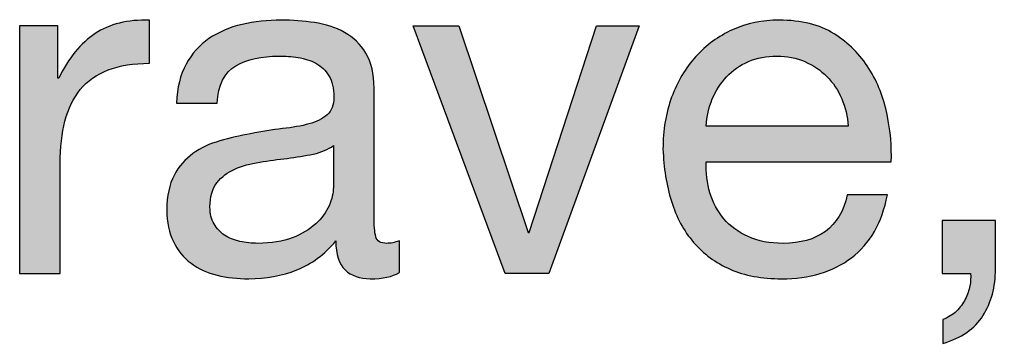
# Paper-space layout 'A2mask' of a CAD drawing. Extents: x 0 to 564, y 0 to 393.
# Drawn here: x 484.78 to 490.67, y 44.76 to 46.71 of the extents above; entities that cross this region are included whole.
import ezdxf
from ezdxf.enums import TextEntityAlignment as Align

# ---------------------------------------------------------------- set-up
doc = ezdxf.new("R2010")
doc.units = 0
doc.layers.get('0').update_dxf_attribs({"linetype": 'CONTINUOUS'})
doc.layers.get('Defpoints').update_dxf_attribs({"linetype": 'CONTINUOUS'})
doc.layers.add('JPP_Mask', color=7, linetype='CONTINUOUS')
doc.styles.add('JPP', font='arial.ttf')

# ---------------------------------------------------------------- blocks, each defined once
blk = doc.blocks.new('A2mask')
at = {"true_color": 0x004a91}
h = blk.add_hatch(color=154, dxfattribs=at)
edge = h.paths.add_edge_path()
edge.add_spline(control_points=[(485.0558, 46.0973), (485.075, 46.1714), (485.1059, 46.2343), (485.1479, 46.2863)], knot_values=[7, 7, 7, 7, 8, 8, 8, 8], degree=3, periodic=0)
edge.add_spline(control_points=[(485.1479, 46.2863), (485.1903, 46.3382), (485.246, 46.3776), (485.3153, 46.4045)], knot_values=[6, 6, 6, 6, 7, 7, 7, 7], degree=3, periodic=0)
edge.add_spline(control_points=[(485.3153, 46.4045), (485.3845, 46.4315), (485.468, 46.4449), (485.5661, 46.4449)], knot_values=[5, 5, 5, 5, 6, 6, 6, 6], degree=3, periodic=0)
edge.add_spline(control_points=[(485.5661, 46.4449), (485.5661, 46.4449), (485.5661, 46.7045), (485.5661, 46.7045), (485.4336, 46.7083), (485.3239, 46.6815), (485.2374, 46.6237)], knot_values=[3, 3, 3, 3, 4, 4, 4, 5, 5, 5, 5], degree=3, periodic=0)
edge.add_spline(control_points=[(485.2374, 46.6237), (485.1509, 46.566), (485.0777, 46.4767), (485.0184, 46.3554)], knot_values=[2, 2, 2, 2, 3, 3, 3, 3], degree=3, periodic=0)
edge.add_spline(control_points=[(485.0124, 46.3554), (485.0124, 46.3554), (485.0124, 46.434), (485.0124, 46.5127)], knot_values=[0.5, 0.5, 0.5, 0.5, 1, 1, 1, 1], degree=3, periodic=0)
edge.add_spline(control_points=[(485.0124, 46.5127), (485.0124, 46.5913), (485.0124, 46.6699), (485.0124, 46.6699), (485.0124, 46.6699), (484.998, 46.6699), (484.9764, 46.6699)], knot_values=[12.749965, 12.749965, 12.749965, 12.749965, 13.249965, 13.249965, 13.249965, 13.5, 13.5, 13.5, 13.5], degree=3, periodic=0)
edge.add_spline(control_points=[(484.9764, 46.6699), (484.9547, 46.6699), (484.9259, 46.6699), (484.8971, 46.6699)], knot_values=[12.49997, 12.49997, 12.49997, 12.49997, 12.749965, 12.749965, 12.749965, 12.749965], degree=3, periodic=0)
edge.add_spline(control_points=[(484.8971, 46.6699), (484.8827, 46.6699), (484.8683, 46.6699), (484.8548, 46.6699)], knot_values=[12.374973, 12.374973, 12.374973, 12.374973, 12.49997, 12.49997, 12.49997, 12.49997], degree=3, periodic=0)
edge.add_spline(control_points=[(484.8548, 46.6699), (484.8412, 46.6699), (484.8286, 46.6699), (484.8178, 46.6699)], knot_values=[12.249975, 12.249975, 12.249975, 12.249975, 12.374973, 12.374973, 12.374973, 12.374973], degree=3, periodic=0)
edge.add_spline(control_points=[(484.8178, 46.6699), (484.8124, 46.6699), (484.8075, 46.6699), (484.8031, 46.6699)], knot_values=[12.187476, 12.187476, 12.187476, 12.187476, 12.249975, 12.249975, 12.249975, 12.249975], degree=3, periodic=0)
edge.add_spline(control_points=[(484.7818, 46.6699), (484.7818, 46.6699), (484.7818, 46.6699), (484.7818, 46.6699), (484.7818, 46.6699), (484.7818, 46.6699), (484.7818, 46.6699)], knot_values=[11.99998, 11.99998, 11.99998, 11.99998, 12.001425, 12.001425, 12.001425, 12.001445, 12.001445, 12.001445, 12.001445], degree=3, periodic=0)
edge.add_spline(control_points=[(484.7818, 46.6699), (484.7818, 46.6699), (484.7818, 46.2971), (484.7818, 45.9243)], knot_values=[11.49999, 11.49999, 11.49999, 11.49999, 11.99998, 11.99998, 11.99998, 11.99998], degree=3, periodic=0)
edge.add_spline(control_points=[(484.7818, 45.9243), (484.7818, 45.5516), (484.7818, 45.1788), (484.7818, 45.1788), (484.7818, 45.1788), (484.7818, 45.1788), (484.7818, 45.1788)], knot_values=[10.999023, 10.999023, 10.999023, 10.999023, 11.499013, 11.499013, 11.499013, 11.49999, 11.49999, 11.49999, 11.49999], degree=3, periodic=0)
edge.add_spline(control_points=[(484.7923, 45.1788), (484.7957, 45.1788), (484.7997, 45.1788), (484.8044, 45.1788)], knot_values=[10.812504, 10.812504, 10.812504, 10.812504, 10.875002, 10.875002, 10.875002, 10.875002], degree=3, periodic=0)
edge.add_spline(control_points=[(484.8044, 45.1788), (484.8091, 45.1788), (484.8144, 45.1788), (484.8201, 45.1788)], knot_values=[10.750005, 10.750005, 10.750005, 10.750005, 10.812504, 10.812504, 10.812504, 10.812504], degree=3, periodic=0)
edge.add_spline(control_points=[(484.8201, 45.1788), (484.8316, 45.1788), (484.845, 45.1788), (484.8594, 45.1788)], knot_values=[10.625008, 10.625008, 10.625008, 10.625008, 10.750005, 10.750005, 10.750005, 10.750005], degree=3, periodic=0)
edge.add_spline(control_points=[(484.8594, 45.1788), (484.8737, 45.1788), (484.8891, 45.1788), (484.9044, 45.1788)], knot_values=[10.50001, 10.50001, 10.50001, 10.50001, 10.625008, 10.625008, 10.625008, 10.625008], degree=3, periodic=0)
edge.add_spline(control_points=[(484.9044, 45.1788), (484.935, 45.1788), (484.9657, 45.1788), (484.9887, 45.1788)], knot_values=[10.250015, 10.250015, 10.250015, 10.250015, 10.50001, 10.50001, 10.50001, 10.50001], degree=3, periodic=0)
edge.add_spline(control_points=[(484.9887, 45.1788), (485.0117, 45.1788), (485.027, 45.1788), (485.027, 45.1788), (485.027, 45.1788), (485.027, 45.1788), (485.027, 45.1788)], knot_values=[9.999532, 9.999532, 9.999532, 9.999532, 10.249547, 10.249547, 10.249547, 10.250015, 10.250015, 10.250015, 10.250015], degree=3, periodic=0)
edge.add_spline(control_points=[(485.027, 45.1863), (485.027, 45.1887), (485.027, 45.1917), (485.027, 45.1952)], knot_values=[9.906272, 9.906272, 9.906272, 9.906272, 9.937521, 9.937521, 9.937521, 9.937521], degree=3, periodic=0)
edge.add_spline(control_points=[(485.027, 45.1952), (485.027, 45.1987), (485.027, 45.2028), (485.027, 45.2073)], knot_values=[9.875022, 9.875022, 9.875022, 9.875022, 9.906272, 9.906272, 9.906272, 9.906272], degree=3, periodic=0)
edge.add_spline(control_points=[(485.027, 45.2073), (485.027, 45.2164), (485.027, 45.2274), (485.027, 45.24)], knot_values=[9.812524, 9.812524, 9.812524, 9.812524, 9.875022, 9.875022, 9.875022, 9.875022], degree=3, periodic=0)
edge.add_spline(control_points=[(485.027, 45.24), (485.027, 45.2526), (485.027, 45.2669), (485.027, 45.2824)], knot_values=[9.750025, 9.750025, 9.750025, 9.750025, 9.812524, 9.812524, 9.812524, 9.812524], degree=3, periodic=0)
edge.add_spline(control_points=[(485.027, 45.2824), (485.027, 45.3135), (485.027, 45.3498), (485.027, 45.3887)], knot_values=[9.625027, 9.625027, 9.625027, 9.625027, 9.750025, 9.750025, 9.750025, 9.750025], degree=3, periodic=0)
edge.add_spline(control_points=[(485.027, 45.3887), (485.027, 45.4275), (485.027, 45.469), (485.027, 45.5105)], knot_values=[9.50003, 9.50003, 9.50003, 9.50003, 9.625027, 9.625027, 9.625027, 9.625027], degree=3, periodic=0)
edge.add_spline(control_points=[(485.027, 45.5105), (485.027, 45.5934), (485.027, 45.6763), (485.027, 45.7385)], knot_values=[9.250035, 9.250035, 9.250035, 9.250035, 9.50003, 9.50003, 9.50003, 9.50003], degree=3, periodic=0)
edge.add_spline(control_points=[(485.027, 45.7385), (485.027, 45.8007), (485.027, 45.8422), (485.027, 45.8422), (485.027, 45.9383), (485.0366, 46.0234), (485.0558, 46.0973)], knot_values=[8, 8, 8, 8, 8.250035, 8.250035, 8.250035, 9.250035, 9.250035, 9.250035, 9.250035], degree=3, periodic=0)
h = blk.add_hatch(color=154, dxfattribs=at)
edge = h.paths.add_edge_path(flags=16)
edge.add_spline(control_points=[(486.5529, 45.8983), (486.5028, 45.8877), (486.4505, 45.8791), (486.3955, 45.8725), (486.3408, 45.8657), (486.2855, 45.8581), (486.2298, 45.8493), (486.1741, 45.8407), (486.1241, 45.8268), (486.0797, 45.8075), (486.0356, 45.7883), (485.9995, 45.7608), (485.9717, 45.7254), (485.9438, 45.6897), (485.9299, 45.6412), (485.9299, 45.5797), (485.9299, 45.5393), (485.9379, 45.5052), (485.9544, 45.4774), (485.9707, 45.4494), (485.9919, 45.4268), (486.0177, 45.4096), (486.0439, 45.3922), (486.0744, 45.3798), (486.1102, 45.372), (486.1456, 45.3644), (486.1817, 45.3606), (486.2182, 45.3606), (486.299, 45.3606), (486.3683, 45.3715), (486.426, 45.3937), (486.4836, 45.4157), (486.5307, 45.4437), (486.5671, 45.4774), (486.6036, 45.511), (486.6307, 45.5474), (486.648, 45.5869), (486.6652, 45.6263), (486.6738, 45.6634), (486.6738, 45.6979), (486.6738, 45.6979), (486.6738, 45.9489), (486.6738, 45.9489), (486.643, 45.9258), (486.6029, 45.9089), (486.5529, 45.8983)], knot_values=[0, 0, 0, 0, 1, 1, 1, 2, 2, 2, 3, 3, 3, 4, 4, 4, 5, 5, 5, 6, 6, 6, 7, 7, 7, 8, 8, 8, 9, 9, 9, 10, 10, 10, 11, 11, 11, 12, 12, 12, 13, 13, 13, 14, 14, 14, 15, 15, 15, 15], degree=3, periodic=0)
edge = h.paths.add_edge_path()
edge.add_spline(control_points=[(486.8961, 45.1472), (486.8325, 45.1472), (486.7822, 45.1649), (486.7447, 45.2005), (486.7069, 45.236), (486.6884, 45.2941), (486.6884, 45.375), (486.6211, 45.2941), (486.5426, 45.236), (486.4531, 45.2005), (486.364, 45.1649), (486.2672, 45.1472), (486.1635, 45.1472), (486.0963, 45.1472), (486.0326, 45.1543), (485.973, 45.1687), (485.9134, 45.1831), (485.861, 45.2071), (485.8159, 45.2408), (485.7705, 45.2744), (485.7351, 45.3176), (485.7092, 45.3707), (485.6834, 45.4235), (485.6701, 45.4875), (485.6701, 45.5623), (485.6701, 45.647), (485.6847, 45.7163), (485.7135, 45.7701), (485.7424, 45.8238), (485.7802, 45.8677), (485.8275, 45.9013), (485.8746, 45.9349), (485.9283, 45.9605), (485.9889, 45.9777), (486.0495, 45.9949), (486.1115, 46.0095), (486.1751, 46.0209), (486.2424, 46.0344), (486.3063, 46.0445), (486.3666, 46.0513), (486.4273, 46.0579), (486.4806, 46.0675), (486.5267, 46.0801), (486.5731, 46.0925), (486.6095, 46.1109), (486.6364, 46.1349), (486.6632, 46.1589), (486.6768, 46.1941), (486.6768, 46.2401), (486.6768, 46.294), (486.6668, 46.3372), (486.6466, 46.37), (486.6264, 46.4027), (486.6002, 46.4277), (486.5688, 46.4449), (486.537, 46.4623), (486.5012, 46.4737), (486.4621, 46.4795), (486.4226, 46.4853), (486.3835, 46.4881), (486.3451, 46.4881), (486.2414, 46.4881), (486.1549, 46.4684), (486.0857, 46.429), (486.0164, 46.3896), (485.979, 46.3152), (485.973, 46.2055), (485.973, 46.2055), (485.7278, 46.2055), (485.7278, 46.2055), (485.7318, 46.2978), (485.751, 46.3756), (485.7858, 46.4391), (485.8202, 46.5026), (485.8663, 46.5541), (485.924, 46.5935), (485.9816, 46.6328), (486.0482, 46.6613), (486.1231, 46.6785), (486.198, 46.6959), (486.2768, 46.7045), (486.3597, 46.7045), (486.4269, 46.7045), (486.4935, 46.6997), (486.5602, 46.6901), (486.6264, 46.6805), (486.6864, 46.6608), (486.7404, 46.631), (486.7941, 46.6011), (486.8372, 46.5592), (486.87, 46.5055), (486.9028, 46.4517), (486.919, 46.3814), (486.919, 46.295), (486.919, 46.295), (486.919, 45.5277), (486.919, 45.5277), (486.919, 45.4701), (486.9223, 45.4278), (486.9293, 45.4008), (486.9359, 45.374), (486.9584, 45.3606), (486.9969, 45.3606), (487.0181, 45.3606), (487.0429, 45.3654), (487.0718, 45.375), (487.0718, 45.375), (487.0718, 45.1846), (487.0718, 45.1846), (487.0297, 45.1596), (486.971, 45.1472), (486.8961, 45.1472)], knot_values=[0, 0, 0, 0, 1, 1, 1, 2, 2, 2, 3, 3, 3, 4, 4, 4, 5, 5, 5, 6, 6, 6, 7, 7, 7, 8, 8, 8, 9, 9, 9, 10, 10, 10, 11, 11, 11, 12, 12, 12, 13, 13, 13, 14, 14, 14, 15, 15, 15, 16, 16, 16, 17, 17, 17, 18, 18, 18, 19, 19, 19, 20, 20, 20, 21, 21, 21, 22, 22, 22, 23, 23, 23, 24, 24, 24, 25, 25, 25, 26, 26, 26, 27, 27, 27, 28, 28, 28, 29, 29, 29, 30, 30, 30, 31, 31, 31, 32, 32, 32, 33, 33, 33, 34, 34, 34, 35, 35, 35, 36, 36, 36, 37, 37, 37, 37], degree=3, periodic=0)
blk.add_hatch(color=154, dxfattribs=at).paths.add_polyline_path([(488.5168, 46.6699), (488.26, 46.6699), (487.8506, 45.4183), (487.4296, 46.6699), (487.1556, 46.6699), (487.7093, 45.1788), (487.9717, 45.1788)])
h = blk.add_hatch(color=154, dxfattribs=at)
edge = h.paths.add_edge_path()
edge.add_spline(control_points=[(489.7974, 45.2739), (489.9088, 45.3586), (489.981, 45.4845), (490.0138, 45.6518)], knot_values=[21, 21, 21, 21, 22, 22, 22, 22], degree=3, periodic=0)
edge.add_spline(control_points=[(490.0138, 45.6518), (490.0138, 45.6518), (489.7713, 45.6518), (489.7713, 45.6518), (489.7501, 45.5537), (489.7067, 45.4807), (489.6401, 45.4326)], knot_values=[19, 19, 19, 19, 20, 20, 20, 21, 21, 21, 21], degree=3, periodic=0)
edge.add_spline(control_points=[(489.6401, 45.4326), (489.5738, 45.3846), (489.4886, 45.3606), (489.3849, 45.3606)], knot_values=[18, 18, 18, 18, 19, 19, 19, 19], degree=3, periodic=0)
edge.add_spline(control_points=[(489.3849, 45.3606), (489.3041, 45.3606), (489.2338, 45.374), (489.1745, 45.4008)], knot_values=[17, 17, 17, 17, 18, 18, 18, 18], degree=3, periodic=0)
edge.add_spline(control_points=[(489.1745, 45.4008), (489.1149, 45.4278), (489.0658, 45.4638), (489.0274, 45.509), (488.989, 45.5542), (488.9611, 45.6061), (488.9436, 45.6647)], knot_values=[15, 15, 15, 15, 16, 16, 16, 17, 17, 17, 17], degree=3, periodic=0)
edge.add_spline(control_points=[(488.9436, 45.6647), (488.9263, 45.7234), (488.9187, 45.7853), (488.9207, 45.8508)], knot_values=[14, 14, 14, 14, 15, 15, 15, 15], degree=3, periodic=0)
edge.add_spline(control_points=[(488.9207, 45.8508), (488.9207, 45.8508), (490.0367, 45.8508), (490.0367, 45.8508), (490.0407, 45.9411), (490.0324, 46.0363), (490.0122, 46.1362)], knot_values=[12, 12, 12, 12, 13, 13, 13, 14, 14, 14, 14], degree=3, periodic=0)
edge.add_spline(control_points=[(490.0122, 46.1362), (489.992, 46.2363), (489.9555, 46.3286), (489.9025, 46.4133)], knot_values=[11, 11, 11, 11, 12, 12, 12, 12], degree=3, periodic=0)
edge.add_spline(control_points=[(489.9025, 46.4133), (489.8498, 46.4977), (489.7796, 46.5675), (489.6921, 46.6223)], knot_values=[10, 10, 10, 10, 11, 11, 11, 11], degree=3, periodic=0)
edge.add_spline(control_points=[(489.6921, 46.6223), (489.6046, 46.677), (489.4946, 46.7045), (489.3617, 46.7045)], knot_values=[9, 9, 9, 9, 10, 10, 10, 10], degree=3, periodic=0)
edge.add_spline(control_points=[(489.3617, 46.7045), (489.26, 46.7045), (489.1662, 46.6853), (489.0807, 46.6469)], knot_values=[8, 8, 8, 8, 9, 9, 9, 9], degree=3, periodic=0)
edge.add_spline(control_points=[(489.0807, 46.6469), (488.9952, 46.6083), (488.921, 46.5546), (488.8587, 46.4853)], knot_values=[7, 7, 7, 7, 8, 8, 8, 8], degree=3, periodic=0)
edge.add_spline(control_points=[(488.8587, 46.4853), (488.7961, 46.4161), (488.7474, 46.3344), (488.7129, 46.2401), (488.6785, 46.1459), (488.6609, 46.0421), (488.6609, 45.9287)], knot_values=[5, 5, 5, 5, 6, 6, 6, 7, 7, 7, 7], degree=3, periodic=0)
edge.add_spline(control_points=[(488.6609, 45.9287), (488.6649, 45.8152), (488.6818, 45.7105), (488.7116, 45.6144)], knot_values=[4, 4, 4, 4, 5, 5, 5, 5], degree=3, periodic=0)
edge.add_spline(control_points=[(488.7116, 45.6144), (488.7414, 45.5181), (488.7858, 45.4354), (488.8455, 45.3664)], knot_values=[3, 3, 3, 3, 4, 4, 4, 4], degree=3, periodic=0)
edge.add_spline(control_points=[(488.8455, 45.3664), (488.9051, 45.2971), (488.9787, 45.2433), (489.0662, 45.2048), (489.1536, 45.1664), (489.257, 45.1472), (489.3763, 45.1472)], knot_values=[1, 1, 1, 1, 2, 2, 2, 3, 3, 3, 3], degree=3, periodic=0)
edge.add_spline(control_points=[(489.3763, 45.1472), (489.5453, 45.1472), (489.6858, 45.1894), (489.7974, 45.2739)], knot_values=[0, 0, 0, 0, 1, 1, 1, 1], degree=3, periodic=0)
edge = h.paths.add_edge_path(flags=16)
edge.add_spline(control_points=[(489.7772, 46.0672), (489.7772, 46.0672), (488.9207, 46.0672), (488.9207, 46.0672), (488.9243, 46.1248), (488.9369, 46.1792), (488.9581, 46.23)], knot_values=[6, 6, 6, 6, 7, 7, 7, 8, 8, 8, 8], degree=3, periodic=0)
edge.add_spline(control_points=[(488.9581, 46.23), (488.9793, 46.281), (489.0082, 46.3256), (489.0446, 46.3642)], knot_values=[5, 5, 5, 5, 6, 6, 6, 6], degree=3, periodic=0)
edge.add_spline(control_points=[(489.0446, 46.3642), (489.0811, 46.4027), (489.1248, 46.4328), (489.1758, 46.455)], knot_values=[4, 4, 4, 4, 5, 5, 5, 5], degree=3, periodic=0)
edge.add_spline(control_points=[(489.1758, 46.455), (489.2269, 46.477), (489.2839, 46.4881), (489.3475, 46.4881)], knot_values=[3, 3, 3, 3, 4, 4, 4, 4], degree=3, periodic=0)
edge.add_spline(control_points=[(489.3475, 46.4881), (489.4091, 46.4881), (489.4651, 46.477), (489.5161, 46.455)], knot_values=[2, 2, 2, 2, 3, 3, 3, 3], degree=3, periodic=0)
edge.add_spline(control_points=[(489.5161, 46.455), (489.5672, 46.4328), (489.6112, 46.4031), (489.6487, 46.3655)], knot_values=[1, 1, 1, 1, 2, 2, 2, 2], degree=3, periodic=0)
edge.add_spline(control_points=[(489.6487, 46.3655), (489.6864, 46.3281), (489.7163, 46.2834), (489.7381, 46.2315)], knot_values=[0, 0, 0, 0, 1, 1, 1, 1], degree=3, periodic=0)
edge.add_spline(control_points=[(489.7381, 46.2315), (489.7603, 46.1797), (489.7733, 46.1248), (489.7772, 46.0672)], knot_values=[8, 8, 8, 8, 9, 9, 9, 9], degree=3, periodic=0)
h = blk.add_hatch(color=154, dxfattribs=at)
edge = h.paths.add_edge_path()
edge.add_spline(control_points=[(490.6653, 45.2076), (490.6653, 45.2076), (490.6653, 45.4989), (490.6653, 45.4989), (490.6653, 45.4989), (490.6202, 45.4989), (490.5639, 45.4989)], knot_values=[10.624977, 10.624977, 10.624977, 10.624977, 11.624977, 11.624977, 11.624977, 12, 12, 12, 12], degree=3, periodic=0)
edge.add_spline(control_points=[(490.5639, 45.4989), (490.5075, 45.4989), (490.44, 45.4989), (490.3949, 45.4989)], knot_values=[10.249985, 10.249985, 10.249985, 10.249985, 10.624977, 10.624977, 10.624977, 10.624977], degree=3, periodic=0)
edge.add_spline(control_points=[(490.3949, 45.4989), (490.3836, 45.4989), (490.3738, 45.4989), (490.3659, 45.4989)], knot_values=[10.156237, 10.156237, 10.156237, 10.156237, 10.249985, 10.249985, 10.249985, 10.249985], degree=3, periodic=0)
edge.add_spline(control_points=[(490.3448, 45.4989), (490.3448, 45.4989), (490.3448, 45.4989), (490.3448, 45.4989), (490.3448, 45.4989), (490.3448, 45.4989), (490.3448, 45.4989)], knot_values=[9.999502, 9.999502, 9.999502, 9.999502, 10, 10, 10, 10.000967, 10.000967, 10.000967, 10.000967], degree=3, periodic=0)
edge.add_spline(control_points=[(490.3448, 45.4933), (490.3448, 45.4912), (490.3448, 45.4884), (490.3448, 45.4851)], knot_values=[9.874992, 9.874992, 9.874992, 9.874992, 9.921867, 9.921867, 9.921867, 9.921867], degree=3, periodic=0)
edge.add_spline(control_points=[(490.3448, 45.4851), (490.3448, 45.472), (490.3448, 45.4504), (490.3448, 45.4247)], knot_values=[9.687496, 9.687496, 9.687496, 9.687496, 9.874992, 9.874992, 9.874992, 9.874992], degree=3, periodic=0)
edge.add_spline(control_points=[(490.3448, 45.4247), (490.3448, 45.3989), (490.3448, 45.3689), (490.3448, 45.3388)], knot_values=[9.5, 9.5, 9.5, 9.5, 9.687496, 9.687496, 9.687496, 9.687496], degree=3, periodic=0)
edge.add_spline(control_points=[(490.3448, 45.3388), (490.3448, 45.3088), (490.3448, 45.2788), (490.3448, 45.253)], knot_values=[9.312504, 9.312504, 9.312504, 9.312504, 9.5, 9.5, 9.5, 9.5], degree=3, periodic=0)
edge.add_spline(control_points=[(490.3448, 45.253), (490.3448, 45.2273), (490.3448, 45.2057), (490.3448, 45.1926)], knot_values=[9.125007, 9.125007, 9.125007, 9.125007, 9.312504, 9.312504, 9.312504, 9.312504], degree=3, periodic=0)
edge.add_spline(control_points=[(490.3448, 45.1788), (490.3448, 45.1788), (490.3448, 45.1788), (490.3448, 45.1788), (490.3448, 45.1788), (490.3448, 45.1788), (490.3448, 45.1788)], knot_values=[8.999033, 8.999033, 8.999033, 8.999033, 9.000264, 9.000264, 9.000264, 9.001231, 9.001231, 9.001231, 9.001231], degree=3, periodic=0)
edge.add_spline(control_points=[(490.3468, 45.1788), (490.3486, 45.1788), (490.3518, 45.1788), (490.356, 45.1788)], knot_values=[8.843763, 8.843763, 8.843763, 8.843763, 8.937511, 8.937511, 8.937511, 8.937511], degree=3, periodic=0)
edge.add_spline(control_points=[(490.356, 45.1788), (490.3602, 45.1788), (490.3655, 45.1788), (490.3714, 45.1788)], knot_values=[8.750015, 8.750015, 8.750015, 8.750015, 8.843763, 8.843763, 8.843763, 8.843763], degree=3, periodic=0)
edge.add_spline(control_points=[(490.3714, 45.1788), (490.3954, 45.1788), (490.4313, 45.1788), (490.4613, 45.1788)], knot_values=[8.375023, 8.375023, 8.375023, 8.375023, 8.750015, 8.750015, 8.750015, 8.750015], degree=3, periodic=0)
edge.add_spline(control_points=[(490.4613, 45.1788), (490.4912, 45.1788), (490.5152, 45.1788), (490.5152, 45.1788), (490.5171, 45.1558), (490.5155, 45.1308), (490.5108, 45.1038)], knot_values=[7, 7, 7, 7, 7.375023, 7.375023, 7.375023, 8.375023, 8.375023, 8.375023, 8.375023], degree=3, periodic=0)
edge.add_spline(control_points=[(490.5108, 45.1038), (490.5059, 45.0769), (490.4969, 45.0504), (490.4833, 45.0246)], knot_values=[6, 6, 6, 6, 7, 7, 7, 7], degree=3, periodic=0)
edge.add_spline(control_points=[(490.4833, 45.0246), (490.4701, 44.9986), (490.4522, 44.9745), (490.43, 44.9523)], knot_values=[5, 5, 5, 5, 6, 6, 6, 6], degree=3, periodic=0)
edge.add_spline(control_points=[(490.43, 44.9523), (490.4078, 44.9303), (490.3806, 44.9134), (490.3478, 44.902)], knot_values=[4, 4, 4, 4, 5, 5, 5, 5], degree=3, periodic=0)
edge.add_spline(control_points=[(490.3478, 44.902), (490.3478, 44.902), (490.3478, 44.7577), (490.3478, 44.7577), (490.4595, 44.7905), (490.54, 44.8461), (490.59, 44.925), (490.6401, 45.0039), (490.6653, 45.0981), (490.6653, 45.2076)], knot_values=[1, 1, 1, 1, 2, 2, 2, 3, 3, 3, 4, 4, 4, 4], degree=3, periodic=0)
at = {"layer": 'Defpoints', "color": 154, "true_color": 0x004a91}
blk.add_lwpolyline([(487.7093, 45.1788), (487.1556, 46.6699), (487.4296, 46.6699), (487.8478, 45.4268), (487.8534, 45.4268), (488.26, 46.6699), (488.5168, 46.6699), (487.9717, 45.1788), (487.7093, 45.1788)], dxfattribs=at)
for points, knots in [([(485.0124, 46.6699), (485.0124, 46.6699), (485.0124, 46.3554), (485.0124, 46.3554), (485.0124, 46.3554), (485.0184, 46.3554), (485.0184, 46.3554), (485.0777, 46.4767), (485.1509, 46.566), (485.2374, 46.6237), (485.3239, 46.6815), (485.4336, 46.7083), (485.5661, 46.7045), (485.5661, 46.7045), (485.5661, 46.4449), (485.5661, 46.4449), (485.468, 46.4449), (485.3845, 46.4315), (485.3153, 46.4045), (485.246, 46.3776), (485.1903, 46.3382), (485.1479, 46.2863), (485.1059, 46.2343), (485.075, 46.1714), (485.0558, 46.0973), (485.0366, 46.0234), (485.027, 45.9383), (485.027, 45.8422), (485.027, 45.8422), (485.027, 45.1788), (485.027, 45.1788), (485.027, 45.1788), (484.7818, 45.1788), (484.7818, 45.1788), (484.7818, 45.1788), (484.7818, 46.6699), (484.7818, 46.6699), (484.7818, 46.6699), (485.0124, 46.6699), (485.0124, 46.6699)], [0, 0, 0, 0, 1, 1, 1, 2, 2, 2, 3, 3, 3, 4, 4, 4, 5, 5, 5, 6, 6, 6, 7, 7, 7, 8, 8, 8, 9, 9, 9, 10, 10, 10, 11, 11, 11, 12, 12, 12, 13, 13, 13, 13]), ([(486.8961, 45.1472), (486.8325, 45.1472), (486.7822, 45.1649), (486.7447, 45.2005), (486.7069, 45.236), (486.6884, 45.2941), (486.6884, 45.375), (486.6211, 45.2941), (486.5426, 45.236), (486.4531, 45.2005), (486.364, 45.1649), (486.2672, 45.1472), (486.1635, 45.1472), (486.0963, 45.1472), (486.0326, 45.1543), (485.973, 45.1687), (485.9134, 45.1831), (485.861, 45.2071), (485.8159, 45.2408), (485.7705, 45.2744), (485.7351, 45.3176), (485.7092, 45.3707), (485.6834, 45.4235), (485.6701, 45.4875), (485.6701, 45.5623), (485.6701, 45.647), (485.6847, 45.7163), (485.7135, 45.7701), (485.7424, 45.8238), (485.7802, 45.8677), (485.8275, 45.9013), (485.8746, 45.9349), (485.9283, 45.9605), (485.9889, 45.9777), (486.0495, 45.9949), (486.1115, 46.0095), (486.1751, 46.0209), (486.2424, 46.0344), (486.3063, 46.0445), (486.3666, 46.0513), (486.4273, 46.0579), (486.4806, 46.0675), (486.5267, 46.0801), (486.5731, 46.0925), (486.6095, 46.1109), (486.6364, 46.1349), (486.6632, 46.1589), (486.6768, 46.1941), (486.6768, 46.2401), (486.6768, 46.294), (486.6668, 46.3372), (486.6466, 46.37), (486.6264, 46.4027), (486.6002, 46.4277), (486.5688, 46.4449), (486.537, 46.4623), (486.5012, 46.4737), (486.4621, 46.4795), (486.4226, 46.4853), (486.3835, 46.4881), (486.3451, 46.4881), (486.2414, 46.4881), (486.1549, 46.4684), (486.0857, 46.429), (486.0164, 46.3896), (485.979, 46.3152), (485.973, 46.2055), (485.973, 46.2055), (485.7278, 46.2055), (485.7278, 46.2055), (485.7318, 46.2978), (485.751, 46.3756), (485.7858, 46.4391), (485.8202, 46.5026), (485.8663, 46.5541), (485.924, 46.5935), (485.9816, 46.6328), (486.0482, 46.6613), (486.1231, 46.6785), (486.198, 46.6959), (486.2768, 46.7045), (486.3597, 46.7045), (486.4269, 46.7045), (486.4935, 46.6997), (486.5602, 46.6901), (486.6264, 46.6805), (486.6864, 46.6608), (486.7404, 46.631), (486.7941, 46.6011), (486.8372, 46.5592), (486.87, 46.5055), (486.9028, 46.4517), (486.919, 46.3814), (486.919, 46.295), (486.919, 46.295), (486.919, 45.5277), (486.919, 45.5277), (486.919, 45.4701), (486.9223, 45.4278), (486.9293, 45.4008), (486.9359, 45.374), (486.9584, 45.3606), (486.9969, 45.3606), (487.0181, 45.3606), (487.0429, 45.3654), (487.0718, 45.375), (487.0718, 45.375), (487.0718, 45.1846), (487.0718, 45.1846), (487.0297, 45.1596), (486.971, 45.1472), (486.8961, 45.1472)], [0, 0, 0, 0, 1, 1, 1, 2, 2, 2, 3, 3, 3, 4, 4, 4, 5, 5, 5, 6, 6, 6, 7, 7, 7, 8, 8, 8, 9, 9, 9, 10, 10, 10, 11, 11, 11, 12, 12, 12, 13, 13, 13, 14, 14, 14, 15, 15, 15, 16, 16, 16, 17, 17, 17, 18, 18, 18, 19, 19, 19, 20, 20, 20, 21, 21, 21, 22, 22, 22, 23, 23, 23, 24, 24, 24, 25, 25, 25, 26, 26, 26, 27, 27, 27, 28, 28, 28, 29, 29, 29, 30, 30, 30, 31, 31, 31, 32, 32, 32, 33, 33, 33, 34, 34, 34, 35, 35, 35, 36, 36, 36, 37, 37, 37, 37]), ([(489.7974, 45.2739), (489.6858, 45.1894), (489.5453, 45.1472), (489.3763, 45.1472), (489.257, 45.1472), (489.1536, 45.1664), (489.0662, 45.2048), (488.9787, 45.2433), (488.9051, 45.2971), (488.8455, 45.3664), (488.7858, 45.4354), (488.7414, 45.5181), (488.7116, 45.6144), (488.6818, 45.7105), (488.6649, 45.8152), (488.6609, 45.9287), (488.6609, 46.0421), (488.6785, 46.1459), (488.7129, 46.2401), (488.7474, 46.3344), (488.7961, 46.4161), (488.8587, 46.4853), (488.921, 46.5546), (488.9952, 46.6083), (489.0807, 46.6469), (489.1662, 46.6853), (489.26, 46.7045), (489.3617, 46.7045), (489.4946, 46.7045), (489.6046, 46.677), (489.6921, 46.6223), (489.7796, 46.5675), (489.8498, 46.4977), (489.9025, 46.4133), (489.9555, 46.3286), (489.992, 46.2363), (490.0122, 46.1362), (490.0324, 46.0363), (490.0407, 45.9411), (490.0367, 45.8508), (490.0367, 45.8508), (488.9207, 45.8508), (488.9207, 45.8508), (488.9187, 45.7853), (488.9263, 45.7234), (488.9436, 45.6647), (488.9611, 45.6061), (488.989, 45.5542), (489.0274, 45.509), (489.0658, 45.4638), (489.1149, 45.4278), (489.1745, 45.4008), (489.2338, 45.374), (489.3041, 45.3606), (489.3849, 45.3606), (489.4886, 45.3606), (489.5738, 45.3846), (489.6401, 45.4326), (489.7067, 45.4807), (489.7501, 45.5537), (489.7713, 45.6518), (489.7713, 45.6518), (490.0138, 45.6518), (490.0138, 45.6518), (489.981, 45.4845), (489.9088, 45.3586), (489.7974, 45.2739)], [0, 0, 0, 0, 1, 1, 1, 2, 2, 2, 3, 3, 3, 4, 4, 4, 5, 5, 5, 6, 6, 6, 7, 7, 7, 8, 8, 8, 9, 9, 9, 10, 10, 10, 11, 11, 11, 12, 12, 12, 13, 13, 13, 14, 14, 14, 15, 15, 15, 16, 16, 16, 17, 17, 17, 18, 18, 18, 19, 19, 19, 20, 20, 20, 21, 21, 21, 22, 22, 22, 22]), ([(489.7381, 46.2315), (489.7163, 46.2834), (489.6864, 46.3281), (489.6487, 46.3655), (489.6112, 46.4031), (489.5672, 46.4328), (489.5161, 46.455), (489.4651, 46.477), (489.4091, 46.4881), (489.3475, 46.4881), (489.2839, 46.4881), (489.2269, 46.477), (489.1758, 46.455), (489.1248, 46.4328), (489.0811, 46.4027), (489.0446, 46.3642), (489.0082, 46.3256), (488.9793, 46.281), (488.9581, 46.23), (488.9369, 46.1792), (488.9243, 46.1248), (488.9207, 46.0672), (488.9207, 46.0672), (489.7772, 46.0672), (489.7772, 46.0672), (489.7733, 46.1248), (489.7603, 46.1797), (489.7381, 46.2315)], [0, 0, 0, 0, 1, 1, 1, 2, 2, 2, 3, 3, 3, 4, 4, 4, 5, 5, 5, 6, 6, 6, 7, 7, 7, 8, 8, 8, 9, 9, 9, 9]), ([(486.5529, 45.8983), (486.5028, 45.8877), (486.4505, 45.8791), (486.3955, 45.8725), (486.3408, 45.8657), (486.2855, 45.8581), (486.2298, 45.8493), (486.1741, 45.8407), (486.1241, 45.8268), (486.0797, 45.8075), (486.0356, 45.7883), (485.9995, 45.7608), (485.9717, 45.7254), (485.9438, 45.6897), (485.9299, 45.6412), (485.9299, 45.5797), (485.9299, 45.5393), (485.9379, 45.5052), (485.9544, 45.4774), (485.9707, 45.4494), (485.9919, 45.4268), (486.0177, 45.4096), (486.0439, 45.3922), (486.0744, 45.3798), (486.1102, 45.372), (486.1456, 45.3644), (486.1817, 45.3606), (486.2182, 45.3606), (486.299, 45.3606), (486.3683, 45.3715), (486.426, 45.3937), (486.4836, 45.4157), (486.5307, 45.4437), (486.5671, 45.4774), (486.6036, 45.511), (486.6307, 45.5474), (486.648, 45.5869), (486.6652, 45.6263), (486.6738, 45.6634), (486.6738, 45.6979), (486.6738, 45.6979), (486.6738, 45.9489), (486.6738, 45.9489), (486.643, 45.9258), (486.6029, 45.9089), (486.5529, 45.8983)], [0, 0, 0, 0, 1, 1, 1, 2, 2, 2, 3, 3, 3, 4, 4, 4, 5, 5, 5, 6, 6, 6, 7, 7, 7, 8, 8, 8, 9, 9, 9, 10, 10, 10, 11, 11, 11, 12, 12, 12, 13, 13, 13, 14, 14, 14, 15, 15, 15, 15]), ([(490.6653, 45.4989), (490.6653, 45.4989), (490.6653, 45.2076), (490.6653, 45.2076), (490.6653, 45.0981), (490.6401, 45.0039), (490.59, 44.925), (490.54, 44.8461), (490.4595, 44.7905), (490.3478, 44.7577), (490.3478, 44.7577), (490.3478, 44.902), (490.3478, 44.902), (490.3806, 44.9134), (490.4078, 44.9303), (490.43, 44.9523), (490.4522, 44.9745), (490.4701, 44.9986), (490.4833, 45.0246), (490.4969, 45.0504), (490.5059, 45.0769), (490.5108, 45.1038), (490.5155, 45.1308), (490.5171, 45.1558), (490.5152, 45.1788), (490.5152, 45.1788), (490.3448, 45.1788), (490.3448, 45.1788), (490.3448, 45.1788), (490.3448, 45.4989), (490.3448, 45.4989), (490.3448, 45.4989), (490.6653, 45.4989), (490.6653, 45.4989)], [0, 0, 0, 0, 1, 1, 1, 2, 2, 2, 3, 3, 3, 4, 4, 4, 5, 5, 5, 6, 6, 6, 7, 7, 7, 8, 8, 8, 9, 9, 9, 10, 10, 10, 11, 11, 11, 11])]:
    blk.add_open_spline(points, degree=3, knots=knots, dxfattribs=at)
at = {"color": 7, "style": 'JPP'}
for tag, p in [('Client', (516.6, 80.5)), ('Project1', (516.6, 63)), ('Project2', (516.6, 57.75)), ('Project3', (516.6, 52.5)), ('Title1', (516.6, 40.25)), ('Title2', (516.6, 35)), ('Title3', (516.6, 29.75)), ('Status', (441, 5.25))]:
    blk.add_attdef(tag, text='', height=2.5, dxfattribs=at).set_placement(p, align=Align.MIDDLE_LEFT)
at = {"color": 2, "style": 'JPP'}
for tag, p in [('Scale', (460.25, 17.5)), ('Checked', (523.25, 17.5)), ('Drawn', (491.75, 17.5)), ('Date', (554.75, 17.5))]:
    blk.add_attdef(tag, text='', height=1.4, dxfattribs=at).set_placement(p, align=Align.MIDDLE_CENTER)
at = {"color": 6, "style": 'JPP'}
for tag, p in [('Ref', (504, 5.25)), ('DrgNo.', (533.4, 5.25))]:
    blk.add_attdef(tag, text='', height=2.8, dxfattribs=at).set_placement(p, align=Align.MIDDLE_LEFT)
blk.add_attdef('Rev', text='', height=2.8, dxfattribs=at).set_placement((557.3923, 5.25), align=Align.MIDDLE_CENTER)

psp = doc.layouts.new('A2mask')

# ---------------------------------------------------------------- block references
at = {"layer": 'JPP_Mask'}
psp.add_blockref('A2mask', (0, 0), dxfattribs=at)

doc.saveas('drawing.dxf')
